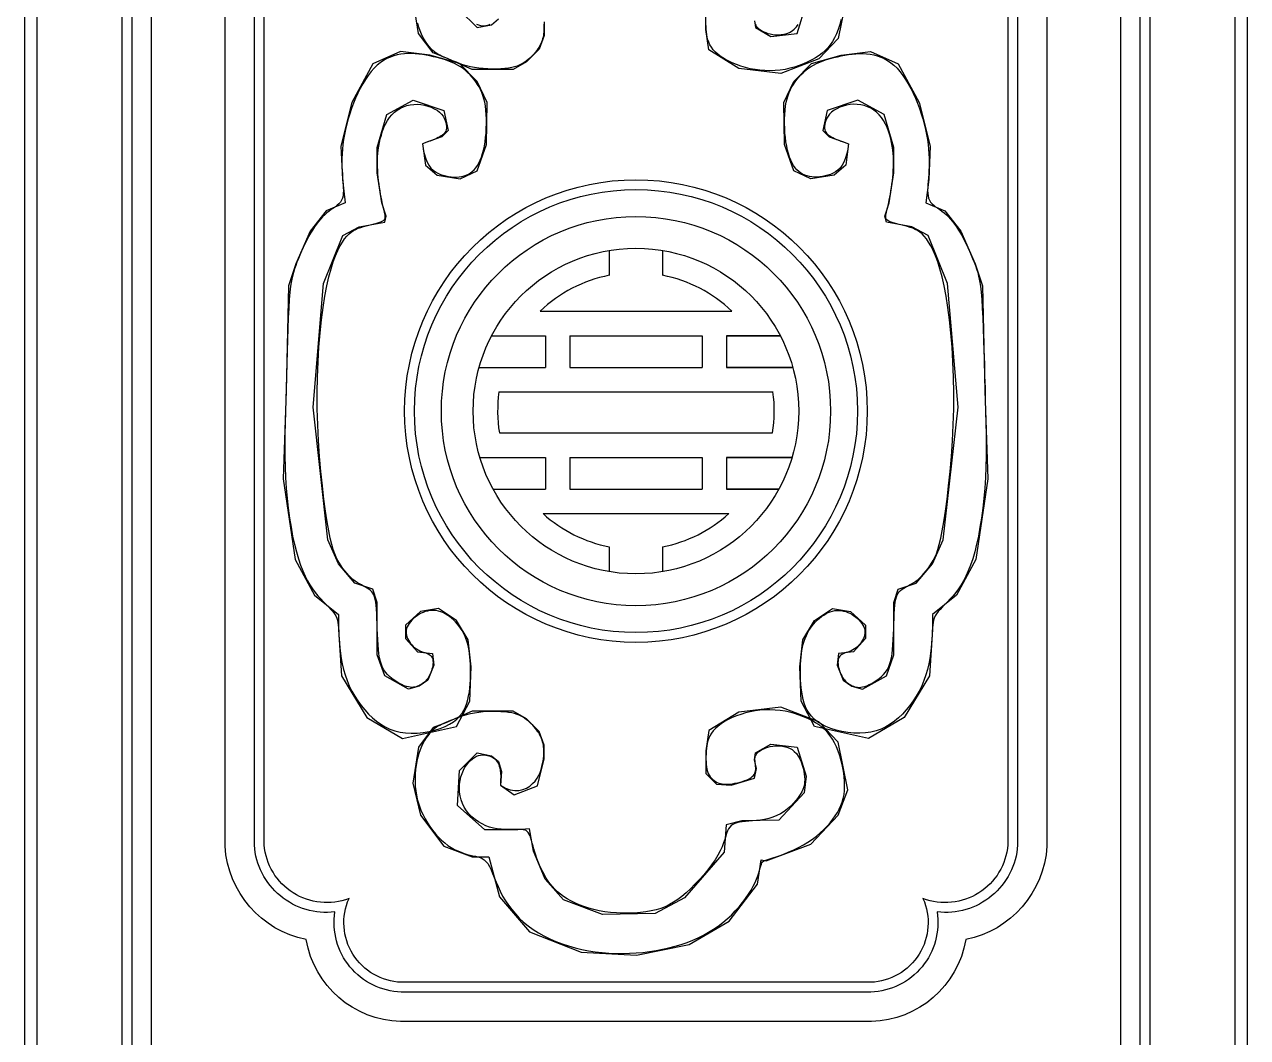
# Model space of a CAD drawing. Header units: metres. Extents: x -19 to 392, y -4 to 849.
# Drawn here: x -3.9 to 381.1, y 185.1 to 504 of the extents above; entities that cross this region are included whole.
import ezdxf

# ---------------------------------------------------------------- set-up
doc = ezdxf.new("R2010")
doc.units = ezdxf.units.M
for name, color, linetype in [('3', 3, 'Continuous'), ('4', 4, 'Continuous'), ('7', 7, 'Continuous')]:
    doc.layers.add(name, color=color, linetype=linetype)

msp = doc.modelspace()

# ---------------------------------------------------------------- linework, layer by layer
at = {"layer": '3'}
msp.add_lwpolyline([(0, 823.67), (0, 0), (377.3, 0), (377.3, 835.94)], dxfattribs=at)
msp.add_lwpolyline([(30.03, 153.23), (30.03, 624.47), (347.27, 624.47), (347.27, 153.23)], close=True, dxfattribs=at)
msp.add_lwpolyline([(262.6, 578.27, -0.43), (283.41, 553.04, -0.43), (308.77, 532.07), (308.77, 245.63, -0.43), (283.41, 224.66, -0.45), (262.6, 199.43), (114.7, 199.43, -0.45), (93.89, 224.66, -0.43), (68.53, 245.63), (68.53, 532.07, -0.43), (93.89, 553.04, -0.43), (114.7, 578.27), (262.59, 578.27)], format="xyb", dxfattribs=at)
msp.add_circle((188.64, 382.31), 69.73, dxfattribs=at)
at = {"layer": '4'}
msp.add_lwpolyline([(-3.85, 824.97), (-3.85, -3.85), (381.15, -3.85), (381.15, 834.76)], dxfattribs=at)
msp.add_lwpolyline([(26.95, 150.15), (26.95, 627.55), (350.35, 627.55), (350.35, 150.15)], close=True, dxfattribs=at)
msp.add_lwpolyline([(263.24, 587.49, -0.34), (292.23, 561.82, -0.34), (318.01, 532.39), (318.01, 245.31, -0.34), (292.44, 215.92, -0.36), (262.76, 190.19), (114.54, 190.19, -0.36), (84.86, 215.92, -0.34), (59.29, 245.31), (59.29, 532.39, -0.34), (85.07, 561.82, -0.34), (114.41, 587.51), (262.59, 587.51)], format="xyb", dxfattribs=at)
for radius in [72.81, 51.25]:
    msp.add_circle((188.64, 382.31), radius, dxfattribs=at)
at = {"layer": '7'}
for p, q in [((180.25, 432.88), (180.25, 424.94)), ((197.04, 432.88), (197.04, 424.94)), ((158.48, 413.73), (218.8, 413.73)), ((143.21, 406.03), (160.13, 406.03)), ((143.21, 406.03), (160.13, 406.03)), ((160.13, 406.03), (160.13, 396.02)), ((167.83, 406.03), (209.46, 406.03)), ((167.83, 406.03), (209.46, 406.03)), ((167.83, 406.03), (167.83, 396.02)), ((209.46, 406.03), (209.46, 396.02)), ((234.08, 406.03), (217.16, 406.03)), ((234.08, 406.03), (217.16, 406.03)), ((217.16, 406.03), (217.16, 396.02)), ((217.16, 406.03), (234.08, 406.03)), ((217.16, 406.03), (234.08, 406.03)), ((139.26, 396.02), (160.13, 396.02)), ((167.83, 396.02), (209.46, 396.02)), ((238.03, 396.02), (217.16, 396.02)), ((217.16, 396.02), (238.03, 396.02)), ((145.51, 388.32), (231.78, 388.32)), ((145.64, 375.44), (231.65, 375.44)), ((139.5, 367.74), (160.13, 367.74)), ((160.13, 367.74), (160.13, 357.73)), ((167.83, 367.74), (209.46, 367.74)), ((167.83, 367.74), (167.83, 357.73)), ((209.46, 367.74), (209.46, 357.73)), ((237.78, 367.74), (217.16, 367.74)), ((217.16, 367.74), (237.78, 367.74)), ((217.16, 367.74), (217.16, 357.73)), ((143.67, 357.73), (160.13, 357.73)), ((167.83, 357.73), (209.46, 357.73)), ((233.62, 357.73), (217.16, 357.73)), ((217.16, 357.73), (233.62, 357.73)), ((159.41, 350.03), (217.88, 350.03)), ((180.25, 339.58), (180.25, 331.75)), ((197.04, 339.58), (197.04, 331.75))]:
    msp.add_line(p, q, dxfattribs=at)
msp.add_lwpolyline([(36.19, 159.39), (36.19, 618.31), (341.11, 618.31), (341.11, 159.39)], close=True, dxfattribs=at)
msp.add_lwpolyline([(262.49, 575.19, -0.5), (279.24, 548.92, -0.5), (305.69, 531.95), (305.69, 245.75, -0.5), (278.99, 228.88, -0.53), (262.54, 202.51), (114.76, 202.51, -0.53), (98.31, 228.88, -0.5), (71.61, 245.75), (71.61, 531.95, -0.5), (98.06, 548.92, -0.5), (114.81, 575.19)], format="xyb", close=True, dxfattribs=at)
for points in [[(159.75, 504.83), (159.75, 500.55), (158.21, 496.26), (154.23, 492.28), (149.94, 489.84), (137.07, 489.84), (128.8, 493.51), (124.81, 495.04), (120.22, 501.16), (118.38, 512.49)], [(255.34, 514.63), (252.28, 499.63), (246.15, 493.2), (234.2, 488.61), (221.03, 490.14), (211.53, 495.96), (210.61, 502.39), (210.61, 509.43)], [(133.09, 508.51), (138.6, 503), (143.2, 503.92), (145.34, 505.75)], [(225.93, 505.14), (226.24, 503), (231.14, 500.24), (239.41, 501.16), (242.17, 510.34)], [(159.59, 504.06), (159.64, 503.4), (159.67, 502.78), (159.66, 502.19), (159.63, 501.63), (159.57, 501.09), (159.49, 500.55), (159.38, 500.01), (159.25, 499.48), (159.09, 498.94), (158.9, 498.41), (158.67, 497.88), (158.42, 497.36), (158.13, 496.83), (157.8, 496.31), (157.44, 495.8), (157.04, 495.29), (156.62, 494.8), (156.16, 494.31), (155.69, 493.84), (155.2, 493.39), (154.69, 492.95), (154.18, 492.54), (153.66, 492.15), (153.11, 491.79), (152.53, 491.45), (151.9, 491.14), (151.2, 490.87), (150.41, 490.62), (149.52, 490.42), (148.51, 490.24), (147.38, 490.11), (146.13, 490.02), (144.81, 489.97), (143.42, 489.96), (142.01, 490.01), (140.59, 490.1), (139.19, 490.25), (137.84, 490.45), (136.55, 490.7), (135.34, 491.01), (134.19, 491.34), (133.12, 491.7), (132.12, 492.08), (131.18, 492.45), (130.31, 492.81), (129.51, 493.15), (128.78, 493.46), (128.1, 493.75), (127.47, 494.04), (126.88, 494.33), (126.32, 494.63), (125.78, 494.97), (125.25, 495.36), (124.71, 495.8), (124.17, 496.32), (123.63, 496.91), (123.09, 497.57), (122.56, 498.3), (122.05, 499.12), (121.56, 500.01), (121.1, 500.98), (120.68, 502.03), (120.3, 503.16), (119.96, 504.36)], [(253.25, 505.54), (252.81, 503.96), (252.32, 502.46), (251.77, 501.06), (251.17, 499.79), (250.52, 498.63), (249.81, 497.59), (249.03, 496.63), (248.19, 495.76), (247.27, 494.96), (246.27, 494.21), (245.18, 493.51), (244.01, 492.84), (242.75, 492.2), (241.42, 491.61), (240.03, 491.07), (238.58, 490.6), (237.09, 490.19), (235.56, 489.87), (234, 489.63), (232.42, 489.49), (230.83, 489.44), (229.24, 489.47), (227.67, 489.59), (226.11, 489.8), (224.58, 490.08), (223.08, 490.43), (221.64, 490.86), (220.25, 491.35), (218.93, 491.9), (217.69, 492.5), (216.53, 493.15), (215.47, 493.84), (214.52, 494.56), (213.67, 495.3), (212.96, 496.06), (212.37, 496.83), (211.9, 497.61), (211.54, 498.4), (211.27, 499.2), (211.07, 500.01), (210.93, 500.82), (210.83, 501.65), (210.76, 502.49), (210.71, 503.33), (210.68, 504.18)], [(138.45, 504.07), (139.07, 503.83), (139.68, 503.68), (140.27, 503.61), (140.83, 503.61), (141.37, 503.67), (141.88, 503.77), (142.35, 503.91), (142.79, 504.07)], [(226.2, 504.07), (226.32, 503.78), (226.48, 503.49), (226.71, 503.2), (227, 502.9), (227.36, 502.59), (227.79, 502.28), (228.29, 501.97), (228.85, 501.68), (229.48, 501.42), (230.16, 501.19), (230.9, 501), (231.7, 500.86), (232.55, 500.77), (233.43, 500.75), (234.33, 500.81), (235.23, 500.95), (236.11, 501.19), (236.96, 501.52), (237.76, 501.97), (238.49, 502.54), (239.14, 503.23), (239.7, 504.03)], [(121.42, 466.4), (121.42, 466.4), (121.81, 464.14), (122.27, 462.3), (122.81, 460.82), (123.41, 459.67), (124.07, 458.77), (124.77, 458.09), (125.53, 457.58), (126.31, 457.17), (127.13, 456.82), (127.96, 456.54), (128.81, 456.31), (129.67, 456.14), (130.52, 456.02), (131.37, 455.96), (132.19, 455.96), (133, 456.02), (133.77, 456.14), (134.51, 456.31), (135.21, 456.56), (135.88, 456.87), (136.52, 457.25), (137.13, 457.71), (137.69, 458.26), (138.23, 458.88), (138.73, 459.6), (139.19, 460.41), (139.61, 461.3), (139.99, 462.27), (140.34, 463.34), (140.64, 464.48), (140.91, 465.71), (141.13, 467.01), (141.31, 468.39), (141.44, 469.83), (141.53, 471.3), (141.57, 472.78), (141.57, 474.24), (141.51, 475.68), (141.4, 477.05), (141.25, 478.34), (141.03, 479.54), (140.77, 480.64), (140.46, 481.66), (140.09, 482.61), (139.69, 483.5), (139.24, 484.34), (138.76, 485.14), (138.23, 485.92), (137.67, 486.67), (137.07, 487.41), (136.42, 488.13), (135.74, 488.81), (135, 489.47), (134.21, 490.09), (133.37, 490.67), (132.47, 491.21), (131.51, 491.7), (130.49, 492.15), (129.44, 492.55), (128.34, 492.92), (127.22, 493.26), (126.07, 493.56), (124.92, 493.84), (123.75, 494.08), (122.6, 494.31), (121.44, 494.5), (120.29, 494.65), (119.15, 494.77), (118.01, 494.83), (116.87, 494.83), (115.74, 494.77), (114.62, 494.63), (113.51, 494.42), (112.41, 494.13), (111.32, 493.74), (110.25, 493.25), (109.19, 492.66), (108.16, 491.96), (107.16, 491.15), (106.18, 490.21), (105.24, 489.14), (104.33, 487.97), (103.46, 486.68), (102.63, 485.31), (101.83, 483.86), (101.09, 482.35), (100.38, 480.78), (99.73, 479.18), (99.12, 477.55), (98.57, 475.91), (98.07, 474.26), (97.62, 472.61), (97.23, 470.98), (96.9, 469.37), (96.62, 467.79), (96.41, 466.25), (96.25, 464.76), (96.15, 463.31), (96.09, 461.92), (96.08, 460.58), (96.1, 459.29), (96.14, 458.05), (96.21, 456.86), (96.29, 455.72), (96.38, 454.63), (96.46, 453.59), (96.52, 452.61), (96.54, 451.69), (96.51, 450.83), (96.42, 450.03), (96.25, 449.31), (95.99, 448.66), (95.62, 448.08), (95.16, 447.56), (94.63, 447.07), (94.03, 446.62), (93.38, 446.17), (92.71, 445.71), (92.02, 445.22), (91.33, 444.69), (90.65, 444.1), (89.98, 443.45), (89.32, 442.74), (88.68, 441.97), (88.05, 441.14), (87.43, 440.25), (86.81, 439.29), (86.21, 438.28), (85.61, 437.21), (85.02, 436.09), (84.45, 434.94), (83.9, 433.77), (83.36, 432.6), (82.86, 431.43), (82.38, 430.3), (81.93, 429.2), (81.52, 428.14), (81.14, 427.08), (80.8, 425.96), (80.48, 424.72), (80.2, 423.3), (79.94, 421.64), (79.72, 419.69), (79.52, 417.39), (79.34, 414.7), (79.18, 411.66), (79.04, 408.34), (78.91, 404.79), (78.8, 401.08), (78.69, 397.26), (78.59, 393.41), (78.48, 389.58), (78.38, 385.82), (78.28, 382.14), (78.2, 378.54), (78.14, 374.99), (78.12, 371.51), (78.14, 368.09), (78.22, 364.71), (78.36, 361.37), (78.57, 358.08), (78.85, 354.84), (79.2, 351.69), (79.6, 348.64), (80.06, 345.73), (80.57, 342.96), (81.13, 340.37), (81.73, 337.97), (82.36, 335.79), (83.03, 333.81), (83.74, 332.01), (84.47, 330.39), (85.23, 328.91), (86.03, 327.57), (86.84, 326.34), (87.68, 325.21), (88.54, 324.17), (89.41, 323.19), (90.26, 322.28), (91.08, 321.44), (91.86, 320.64), (92.56, 319.89), (93.19, 319.17), (93.72, 318.48), (94.13, 317.81), (94.44, 317.15), (94.67, 316.46), (94.83, 315.72), (94.94, 314.92), (95.02, 314.04), (95.07, 313.04), (95.13, 311.91), (95.19, 310.63), (95.29, 309.22), (95.42, 307.7), (95.61, 306.1), (95.85, 304.42), (96.17, 302.71), (96.58, 300.97), (97.08, 299.23), (97.7, 297.51), (98.41, 295.82), (99.22, 294.18), (100.12, 292.59), (101.1, 291.06), (102.15, 289.6), (103.27, 288.22), (104.45, 286.94), (105.68, 285.76), (106.97, 284.69), (108.31, 283.74), (109.73, 282.91), (111.21, 282.21), (112.77, 281.66), (114.4, 281.25), (116.12, 280.99), (117.92, 280.89), (119.78, 280.95), (121.65, 281.14), (123.5, 281.45), (125.29, 281.88), (127, 282.41), (128.57, 283.03), (129.99, 283.73), (131.22, 284.5), (132.26, 285.33), (133.14, 286.22), (133.88, 287.17), (134.48, 288.17), (134.98, 289.22), (135.38, 290.33), (135.71, 291.48), (135.97, 292.67), (136.19, 293.9), (136.35, 295.15), (136.46, 296.42), (136.54, 297.69), (136.58, 298.95), (136.59, 300.2), (136.57, 301.42), (136.53, 302.6), (136.46, 303.75), (136.37, 304.86), (136.25, 305.94), (136.09, 306.98), (135.9, 307.98), (135.67, 308.94), (135.4, 309.87), (135.08, 310.76), (134.72, 311.62), (134.32, 312.44), (133.89, 313.22), (133.41, 313.96), (132.91, 314.67), (132.36, 315.34), (131.79, 315.98), (131.19, 316.57), (130.56, 317.13), (129.91, 317.64), (129.25, 318.1), (128.56, 318.5), (127.87, 318.85), (127.17, 319.13), (126.46, 319.34), (125.76, 319.48), (125.06, 319.55), (124.36, 319.55), (123.66, 319.49), (122.98, 319.36), (122.3, 319.18), (121.63, 318.93), (120.98, 318.64), (120.34, 318.29), (119.73, 317.9), (119.14, 317.47), (118.59, 317), (118.08, 316.52), (117.63, 316.01), (117.24, 315.49), (116.91, 314.96), (116.65, 314.43), (116.46, 313.9), (116.35, 313.37), (116.3, 312.85), (116.32, 312.32), (116.4, 311.79), (116.54, 311.26), (116.75, 310.73), (117.01, 310.21), (117.33, 309.69), (117.69, 309.18), (118.1, 308.7), (118.54, 308.24), (119.02, 307.83), (119.52, 307.45), (120.04, 307.13), (120.57, 306.87), (121.11, 306.65), (121.65, 306.45), (122.17, 306.28), (122.66, 306.11), (123.11, 305.93), (123.52, 305.73), (123.88, 305.49), (124.17, 305.2), (124.4, 304.86), (124.57, 304.49), (124.68, 304.07), (124.74, 303.62), (124.76, 303.15), (124.73, 302.64), (124.66, 302.12), (124.56, 301.59), (124.42, 301.05), (124.25, 300.51), (124.05, 299.97), (123.82, 299.45), (123.57, 298.95), (123.3, 298.49), (123.02, 298.05), (122.72, 297.66), (122.4, 297.32), (122.07, 297), (121.73, 296.72), (121.38, 296.47), (121.02, 296.25), (120.65, 296.05), (120.27, 295.86), (119.89, 295.7), (119.49, 295.55), (119.06, 295.44), (118.61, 295.36), (118.12, 295.34), (117.59, 295.37), (117, 295.46), (116.36, 295.63), (115.65, 295.87), (114.9, 296.19), (114.12, 296.58), (113.32, 297.04), (112.54, 297.55), (111.77, 298.12), (111.06, 298.73), (110.4, 299.38), (109.83, 300.08), (109.32, 300.83), (108.89, 301.64), (108.52, 302.53), (108.21, 303.52), (107.96, 304.62), (107.75, 305.85), (107.58, 307.21), (107.45, 308.72), (107.35, 310.34), (107.27, 312.03), (107.21, 313.74), (107.15, 315.43), (107.1, 317.06), (107.03, 318.59), (106.96, 319.97), (106.86, 321.17), (106.73, 322.2), (106.57, 323.07), (106.37, 323.81), (106.13, 324.44), (105.83, 324.98), (105.48, 325.44), (105.08, 325.84), (104.6, 326.2), (104.07, 326.55), (103.5, 326.88), (102.88, 327.21), (102.24, 327.56), (101.57, 327.93), (100.9, 328.34), (100.22, 328.81), (99.55, 329.34), (98.89, 329.94), (98.24, 330.58), (97.6, 331.28), (96.99, 332.02), (96.4, 332.8), (95.83, 333.61), (95.28, 334.45), (94.77, 335.32), (94.28, 336.28), (93.8, 337.39), (93.33, 338.71), (92.87, 340.32), (92.41, 342.26), (91.93, 344.62), (91.44, 347.44), (90.94, 350.78), (90.43, 354.58), (89.93, 358.77), (89.47, 363.28), (89.05, 368.04), (88.71, 372.96), (88.46, 377.99), (88.31, 383.05), (88.28, 388.07), (88.37, 393.01), (88.56, 397.81), (88.85, 402.45), (89.22, 406.88), (89.66, 411.06), (90.17, 414.95), (90.74, 418.51), (91.35, 421.7), (91.99, 424.54), (92.67, 427.05), (93.36, 429.26), (94.07, 431.18), (94.79, 432.85), (95.51, 434.28), (96.22, 435.49), (96.92, 436.51), (97.61, 437.37), (98.31, 438.07), (99, 438.65), (99.72, 439.12), (100.45, 439.51), (101.22, 439.83), (102.02, 440.11), (102.86, 440.36), (103.73, 440.6), (104.6, 440.82), (105.45, 441.03), (106.26, 441.23), (107.02, 441.43), (107.7, 441.63), (108.29, 441.83), (108.76, 442.04), (109.13, 442.26), (109.4, 442.5), (109.58, 442.75), (109.69, 443.03), (109.74, 443.33), (109.74, 443.66), (109.7, 444.02), (109.63, 444.42), (109.53, 444.87), (109.41, 445.36), (109.27, 445.9), (109.11, 446.5), (108.95, 447.17), (108.78, 447.91), (108.6, 448.72), (108.43, 449.61), (108.25, 450.56), (108.08, 451.58), (107.93, 452.63), (107.78, 453.71), (107.64, 454.82), (107.52, 455.92), (107.43, 457.01), (107.35, 458.09), (107.3, 459.15), (107.27, 460.21), (107.28, 461.26), (107.33, 462.33), (107.41, 463.41), (107.53, 464.51), (107.69, 465.65), (107.9, 466.82), (108.17, 468.01), (108.49, 469.2), (108.87, 470.39), (109.31, 471.55), (109.82, 472.66), (110.41, 473.72), (111.07, 474.69), (111.82, 475.58), (112.63, 476.36), (113.52, 477.05), (114.47, 477.63), (115.46, 478.1), (116.51, 478.47), (117.59, 478.72), (118.7, 478.85), (119.83, 478.87), (120.96, 478.78), (122.07, 478.58), (123.16, 478.3), (124.19, 477.92), (125.14, 477.48), (126.01, 476.97), (126.76, 476.4), (127.39, 475.79), (127.9, 475.14), (128.3, 474.48), (128.6, 473.81), (128.81, 473.15), (128.93, 472.51), (128.99, 471.91), (128.98, 471.37), (128.91, 470.88), (128.8, 470.46), (128.62, 470.08), (128.39, 469.74), (128.11, 469.44), (127.77, 469.16), (127.37, 468.89), (126.91, 468.63), (126.4, 468.37), (125.83, 468.11), (125.21, 467.84), (124.54, 467.57), (123.82, 467.29), (123.06, 467.01), (122.26, 466.71), (121.42, 466.4), (122.34, 459.76), (126.01, 456.56), (133.34, 455.41), (138.61, 457.93), (141.59, 466.17), (141.82, 479.45), (138.61, 486.09), (133.12, 491.7), (123.71, 494.33), (114.55, 495.47), (105.84, 491.58), (99.19, 479.45), (95.76, 465.71), (96.21, 455.18), (97.13, 447.86), (91.17, 445.34), (86.13, 438.93), (81.55, 428.63), (79.26, 421.76), (78.52, 388.69), (77.58, 360.98), (81.34, 335.62), (87.45, 324.35), (94.97, 318.25), (94.97, 313.55), (95.91, 298.99), (103.9, 285.84), (115.18, 279.27), (132.11, 283.03), (136.34, 291.01), (136.81, 301.81), (135.87, 310.26), (132.11, 316.37), (126.46, 320.13), (120.82, 319.19), (116.12, 314.96), (116.12, 310.73), (119.88, 306.51), (124.58, 306.04), (125.05, 302.28), (123.17, 297.58), (120.35, 295.71), (117.06, 294.77), (109.54, 298.99), (107.19, 305.57), (107.19, 322), (105.78, 326.23), (100.14, 328.11), (94.97, 334.21), (91.68, 341.73), (86.98, 383.52), (90.27, 422.5), (96.38, 437.53), (101.55, 440.34), (109.54, 441.75), (110.01, 443.63), (108.6, 447.86), (107.19, 457.25), (107.19, 465.23), (110.19, 475.7), (118.46, 480.13), (128.14, 476.91), (129.55, 470.66), (127.53, 468.65), (123.7, 467.24), (121.42, 466.4)], [(255.57, 466.4), (255.57, 466.4), (255.18, 464.14), (254.72, 462.3), (254.18, 460.82), (253.58, 459.67), (252.92, 458.77), (252.22, 458.09), (251.47, 457.58), (250.68, 457.17), (249.86, 456.82), (249.03, 456.54), (248.18, 456.31), (247.32, 456.14), (246.47, 456.02), (245.63, 455.96), (244.8, 455.96), (244, 456.02), (243.22, 456.14), (242.49, 456.31), (241.78, 456.56), (241.11, 456.87), (240.47, 457.25), (239.87, 457.71), (239.3, 458.26), (238.76, 458.88), (238.27, 459.6), (237.8, 460.41), (237.38, 461.3), (237, 462.27), (236.65, 463.34), (236.35, 464.48), (236.08, 465.71), (235.86, 467.01), (235.68, 468.39), (235.55, 469.83), (235.46, 471.3), (235.42, 472.78), (235.42, 474.24), (235.48, 475.68), (235.59, 477.05), (235.75, 478.34), (235.96, 479.54), (236.22, 480.64), (236.54, 481.66), (236.9, 482.61), (237.3, 483.5), (237.75, 484.34), (238.24, 485.14), (238.76, 485.92), (239.32, 486.67), (239.92, 487.41), (240.57, 488.13), (241.26, 488.81), (241.99, 489.47), (242.78, 490.09), (243.62, 490.67), (244.52, 491.21), (245.48, 491.7), (246.5, 492.15), (247.56, 492.55), (248.65, 492.92), (249.77, 493.26), (250.92, 493.56), (252.08, 493.84), (253.24, 494.08), (254.4, 494.31), (255.55, 494.5), (256.7, 494.65), (257.85, 494.77), (258.99, 494.83), (260.12, 494.83), (261.25, 494.77), (262.37, 494.63), (263.48, 494.42), (264.58, 494.13), (265.67, 493.74), (266.74, 493.25), (267.8, 492.66), (268.83, 491.96), (269.83, 491.15), (270.81, 490.21), (271.75, 489.14), (272.66, 487.97), (273.53, 486.68), (274.36, 485.31), (275.16, 483.86), (275.9, 482.35), (276.61, 480.78), (277.26, 479.18), (277.87, 477.55), (278.42, 475.91), (278.92, 474.26), (279.37, 472.61), (279.76, 470.98), (280.09, 469.37), (280.37, 467.79), (280.59, 466.25), (280.74, 464.76), (280.84, 463.31), (280.9, 461.92), (280.91, 460.58), (280.9, 459.29), (280.85, 458.05), (280.78, 456.86), (280.7, 455.72), (280.61, 454.63), (280.53, 453.59), (280.47, 452.61), (280.45, 451.69), (280.48, 450.83), (280.57, 450.03), (280.74, 449.31), (281.01, 448.66), (281.37, 448.08), (281.83, 447.56), (282.37, 447.07), (282.96, 446.62), (283.61, 446.17), (284.28, 445.71), (284.97, 445.22), (285.67, 444.69), (286.35, 444.1), (287.01, 443.45), (287.67, 442.74), (288.31, 441.97), (288.94, 441.14), (289.56, 440.25), (290.18, 439.29), (290.78, 438.28), (291.38, 437.21), (291.97, 436.09), (292.54, 434.94), (293.09, 433.77), (293.63, 432.6), (294.13, 431.43), (294.61, 430.3), (295.06, 429.2), (295.47, 428.14), (295.85, 427.08), (296.2, 425.96), (296.51, 424.72), (296.79, 423.3), (297.05, 421.64), (297.27, 419.69), (297.48, 417.39), (297.65, 414.7), (297.81, 411.66), (297.95, 408.34), (298.08, 404.79), (298.19, 401.08), (298.3, 397.26), (298.4, 393.41), (298.51, 389.58), (298.61, 385.82), (298.71, 382.14), (298.79, 378.54), (298.85, 374.99), (298.87, 371.51), (298.85, 368.09), (298.77, 364.71), (298.63, 361.37), (298.42, 358.08), (298.14, 354.84), (297.79, 351.69), (297.39, 348.64), (296.93, 345.73), (296.42, 342.96), (295.86, 340.37), (295.26, 337.97), (294.63, 335.79), (293.96, 333.81), (293.25, 332.01), (292.52, 330.39), (291.76, 328.91), (290.97, 327.57), (290.15, 326.34), (289.31, 325.21), (288.45, 324.17), (287.58, 323.19), (286.73, 322.28), (285.91, 321.44), (285.14, 320.64), (284.43, 319.89), (283.8, 319.17), (283.28, 318.48), (282.86, 317.81), (282.55, 317.15), (282.32, 316.46), (282.16, 315.72), (282.05, 314.92), (281.98, 314.04), (281.92, 313.04), (281.87, 311.91), (281.8, 310.63), (281.7, 309.22), (281.57, 307.7), (281.39, 306.1), (281.14, 304.42), (280.82, 302.71), (280.41, 300.97), (279.91, 299.23), (279.29, 297.51), (278.58, 295.82), (277.77, 294.18), (276.87, 292.59), (275.89, 291.06), (274.84, 289.6), (273.72, 288.22), (272.54, 286.94), (271.31, 285.76), (270.02, 284.69), (268.68, 283.74), (267.26, 282.91), (265.78, 282.21), (264.22, 281.66), (262.59, 281.25), (260.87, 280.99), (259.07, 280.89), (257.21, 280.95), (255.34, 281.14), (253.49, 281.45), (251.7, 281.88), (249.99, 282.41), (248.42, 283.03), (247, 283.73), (245.78, 284.5), (244.73, 285.33), (243.85, 286.22), (243.11, 287.17), (242.51, 288.17), (242.01, 289.22), (241.61, 290.33), (241.28, 291.48), (241.02, 292.67), (240.81, 293.9), (240.64, 295.15), (240.53, 296.42), (240.45, 297.69), (240.41, 298.95), (240.4, 300.2), (240.42, 301.42), (240.46, 302.6), (240.53, 303.75), (240.62, 304.86), (240.74, 305.94), (240.9, 306.98), (241.09, 307.98), (241.32, 308.94), (241.6, 309.87), (241.91, 310.76), (242.27, 311.62), (242.67, 312.44), (243.1, 313.22), (243.58, 313.96), (244.09, 314.67), (244.63, 315.34), (245.2, 315.98), (245.8, 316.57), (246.43, 317.13), (247.08, 317.64), (247.75, 318.1), (248.43, 318.5), (249.12, 318.85), (249.82, 319.13), (250.53, 319.34), (251.23, 319.48), (251.93, 319.55), (252.63, 319.55), (253.33, 319.49), (254.01, 319.36), (254.69, 319.18), (255.36, 318.93), (256.01, 318.64), (256.65, 318.29), (257.26, 317.9), (257.85, 317.47), (258.4, 317), (258.91, 316.52), (259.36, 316.01), (259.76, 315.49), (260.09, 314.96), (260.34, 314.43), (260.53, 313.9), (260.64, 313.37), (260.69, 312.85), (260.67, 312.32), (260.59, 311.79), (260.45, 311.26), (260.24, 310.73), (259.98, 310.21), (259.66, 309.69), (259.3, 309.18), (258.89, 308.7), (258.45, 308.24), (257.97, 307.83), (257.47, 307.45), (256.95, 307.13), (256.42, 306.87), (255.88, 306.65), (255.34, 306.45), (254.83, 306.28), (254.33, 306.11), (253.88, 305.93), (253.47, 305.73), (253.11, 305.49), (252.82, 305.2), (252.59, 304.86), (252.42, 304.49), (252.31, 304.07), (252.25, 303.62), (252.23, 303.15), (252.26, 302.64), (252.33, 302.12), (252.43, 301.59), (252.57, 301.05), (252.75, 300.51), (252.95, 299.97), (253.17, 299.45), (253.42, 298.95), (253.69, 298.49), (253.97, 298.05), (254.28, 297.66), (254.59, 297.32), (254.92, 297), (255.26, 296.72), (255.61, 296.47), (255.97, 296.25), (256.34, 296.05), (256.72, 295.86), (257.1, 295.7), (257.5, 295.55), (257.93, 295.44), (258.38, 295.36), (258.87, 295.34), (259.4, 295.37), (259.99, 295.46), (260.63, 295.63), (261.34, 295.87), (262.09, 296.19), (262.88, 296.58), (263.67, 297.04), (264.46, 297.55), (265.22, 298.12), (265.93, 298.73), (266.59, 299.38), (267.17, 300.08), (267.67, 300.83), (268.1, 301.64), (268.47, 302.53), (268.78, 303.52), (269.03, 304.62), (269.24, 305.85), (269.41, 307.21), (269.54, 308.72), (269.64, 310.34), (269.72, 312.03), (269.78, 313.74), (269.84, 315.43), (269.89, 317.06), (269.96, 318.59), (270.04, 319.97), (270.14, 321.17), (270.26, 322.2), (270.42, 323.07), (270.62, 323.81), (270.87, 324.44), (271.16, 324.98), (271.51, 325.44), (271.92, 325.84), (272.39, 326.2), (272.92, 326.55), (273.49, 326.88), (274.11, 327.21), (274.75, 327.56), (275.42, 327.93), (276.09, 328.34), (276.77, 328.81), (277.44, 329.34), (278.11, 329.94), (278.75, 330.58), (279.39, 331.28), (280, 332.02), (280.6, 332.8), (281.17, 333.61), (281.71, 334.45), (282.22, 335.32), (282.72, 336.28), (283.19, 337.39), (283.66, 338.71), (284.12, 340.32), (284.58, 342.26), (285.06, 344.62), (285.55, 347.44), (286.06, 350.78), (286.57, 354.58), (287.06, 358.77), (287.53, 363.28), (287.94, 368.04), (288.28, 372.96), (288.53, 377.99), (288.68, 383.05), (288.71, 388.07), (288.62, 393.01), (288.43, 397.81), (288.14, 402.45), (287.77, 406.88), (287.33, 411.06), (286.82, 414.95), (286.25, 418.51), (285.64, 421.7), (285, 424.54), (284.32, 427.05), (283.63, 429.26), (282.92, 431.18), (282.2, 432.85), (281.48, 434.28), (280.77, 435.49), (280.07, 436.51), (279.38, 437.37), (278.69, 438.07), (277.99, 438.65), (277.27, 439.12), (276.54, 439.51), (275.77, 439.83), (274.97, 440.11), (274.13, 440.36), (273.26, 440.6), (272.4, 440.82), (271.54, 441.03), (270.73, 441.23), (269.97, 441.43), (269.29, 441.63), (268.7, 441.83), (268.23, 442.04), (267.87, 442.26), (267.6, 442.5), (267.41, 442.75), (267.3, 443.03), (267.25, 443.33), (267.25, 443.66), (267.29, 444.02), (267.37, 444.42), (267.46, 444.87), (267.58, 445.36), (267.72, 445.9), (267.88, 446.5), (268.04, 447.17), (268.21, 447.91), (268.39, 448.72), (268.57, 449.61), (268.74, 450.56), (268.91, 451.58), (269.07, 452.63), (269.21, 453.71), (269.35, 454.82), (269.47, 455.92), (269.57, 457.01), (269.64, 458.09), (269.69, 459.15), (269.72, 460.21), (269.71, 461.26), (269.67, 462.33), (269.59, 463.41), (269.46, 464.51), (269.3, 465.65), (269.09, 466.82), (268.82, 468.01), (268.51, 469.2), (268.13, 470.39), (267.68, 471.55), (267.17, 472.66), (266.58, 473.72), (265.92, 474.69), (265.18, 475.58), (264.36, 476.36), (263.47, 477.05), (262.52, 477.63), (261.53, 478.1), (260.48, 478.47), (259.4, 478.72), (258.3, 478.85), (257.17, 478.87), (256.03, 478.78), (254.92, 478.58), (253.83, 478.3), (252.81, 477.92), (251.85, 477.48), (250.98, 476.97), (250.23, 476.4), (249.6, 475.79), (249.09, 475.14), (248.69, 474.48), (248.39, 473.81), (248.18, 473.15), (248.06, 472.51), (248, 471.91), (248.01, 471.37), (248.08, 470.88), (248.2, 470.46), (248.37, 470.08), (248.6, 469.74), (248.88, 469.44), (249.22, 469.16), (249.62, 468.89), (250.08, 468.63), (250.59, 468.37), (251.16, 468.11), (251.78, 467.84), (252.45, 467.57), (253.17, 467.29), (253.93, 467.01), (254.73, 466.71), (255.57, 466.4), (254.65, 459.76), (250.99, 456.56), (243.65, 455.41), (238.38, 457.93), (235.4, 466.17), (235.17, 479.45), (238.38, 486.09), (243.87, 491.7), (253.28, 494.33), (262.44, 495.47), (271.15, 491.58), (277.8, 479.45), (281.23, 465.71), (280.78, 455.18), (279.86, 447.86), (285.82, 445.34), (290.86, 438.93), (295.44, 428.63), (297.73, 421.76), (298.47, 388.69), (299.41, 360.98), (295.65, 335.62), (289.54, 324.35), (282.02, 318.25), (282.02, 313.55), (281.08, 298.99), (273.09, 285.84), (261.81, 279.27), (244.89, 283.03), (240.66, 291.01), (240.19, 301.81), (241.13, 310.26), (244.89, 316.37), (250.53, 320.13), (256.17, 319.19), (260.87, 314.96), (260.87, 310.73), (257.11, 306.51), (252.41, 306.04), (251.94, 302.28), (253.82, 297.58), (256.64, 295.71), (259.93, 294.77), (267.45, 298.99), (269.8, 305.57), (269.8, 322), (271.21, 326.23), (276.85, 328.11), (282.02, 334.21), (285.31, 341.73), (290.01, 383.52), (286.72, 422.5), (280.61, 437.53), (275.44, 440.34), (267.45, 441.75), (266.98, 443.63), (268.39, 447.86), (269.8, 457.25), (269.8, 465.23), (266.8, 475.7), (258.53, 480.13), (248.85, 476.91), (247.44, 470.66), (249.46, 468.65), (253.29, 467.24), (255.57, 466.4)], [(145.96, 264.6), (145.96, 264.6), (147.54, 263.65), (149.05, 263.08), (150.48, 262.83), (151.82, 262.88), (153.07, 263.16), (154.21, 263.64), (155.23, 264.28), (156.12, 265.03), (156.88, 265.86), (157.51, 266.74), (158.02, 267.65), (158.44, 268.58), (158.78, 269.52), (159.03, 270.43), (159.23, 271.32), (159.39, 272.15), (159.51, 272.92), (159.59, 273.64), (159.64, 274.3), (159.67, 274.92), (159.66, 275.51), (159.63, 276.07), (159.57, 276.61), (159.49, 277.15), (159.38, 277.69), (159.25, 278.22), (159.09, 278.76), (158.9, 279.29), (158.67, 279.82), (158.42, 280.34), (158.13, 280.87), (157.8, 281.39), (157.44, 281.9), (157.04, 282.41), (156.62, 282.9), (156.16, 283.39), (155.69, 283.86), (155.2, 284.31), (154.69, 284.75), (154.18, 285.16), (153.66, 285.55), (153.11, 285.91), (152.53, 286.25), (151.9, 286.56), (151.2, 286.83), (150.41, 287.08), (149.52, 287.28), (148.51, 287.46), (147.38, 287.59), (146.13, 287.68), (144.81, 287.73), (143.42, 287.74), (142.01, 287.69), (140.59, 287.6), (139.19, 287.45), (137.84, 287.25), (136.55, 287), (135.34, 286.69), (134.19, 286.36), (133.12, 286), (132.12, 285.62), (131.18, 285.25), (130.31, 284.89), (129.51, 284.55), (128.78, 284.24), (128.1, 283.95), (127.47, 283.66), (126.88, 283.37), (126.32, 283.07), (125.78, 282.73), (125.25, 282.34), (124.71, 281.9), (124.17, 281.38), (123.63, 280.79), (123.09, 280.13), (122.56, 279.4), (122.05, 278.58), (121.56, 277.69), (121.1, 276.72), (120.68, 275.67), (120.3, 274.54), (119.96, 273.34), (119.68, 272.09), (119.45, 270.79), (119.27, 269.46), (119.15, 268.12), (119.09, 266.76), (119.1, 265.42), (119.17, 264.09), (119.31, 262.77), (119.52, 261.48), (119.8, 260.19), (120.15, 258.92), (120.57, 257.66), (121.07, 256.41), (121.65, 255.16), (122.3, 253.92), (123.02, 252.7), (123.8, 251.51), (124.64, 250.35), (125.53, 249.25), (126.47, 248.22), (127.44, 247.26), (128.44, 246.39), (129.47, 245.61), (130.5, 244.94), (131.55, 244.35), (132.58, 243.84), (133.6, 243.41), (134.6, 243.04), (135.55, 242.75), (136.46, 242.51), (137.31, 242.32), (138.11, 242.15), (138.86, 241.98), (139.56, 241.76), (140.22, 241.47), (140.84, 241.08), (141.42, 240.55), (141.97, 239.86), (142.5, 238.98), (143.01, 237.93), (143.52, 236.75), (144.05, 235.45), (144.62, 234.06), (145.23, 232.61), (145.91, 231.14), (146.67, 229.65), (147.52, 228.19), (148.47, 226.76), (149.52, 225.37), (150.67, 224.02), (151.92, 222.71), (153.26, 221.46), (154.72, 220.27), (156.27, 219.15), (157.93, 218.09), (159.69, 217.11), (161.52, 216.2), (163.43, 215.38), (165.41, 214.63), (167.43, 213.96), (169.5, 213.37), (171.59, 212.87), (173.71, 212.45), (175.84, 212.12), (177.98, 211.87), (180.13, 211.7), (182.28, 211.6), (184.43, 211.58), (186.57, 211.63), (188.7, 211.75), (190.82, 211.93), (192.92, 212.19), (194.99, 212.51), (197.02, 212.89), (199.02, 213.34), (200.98, 213.85), (202.89, 214.43), (204.74, 215.06), (206.52, 215.76), (208.25, 216.53), (209.92, 217.36), (211.52, 218.25), (213.07, 219.2), (214.55, 220.22), (215.98, 221.31), (217.35, 222.46), (218.66, 223.68), (219.91, 224.95), (221.08, 226.25), (222.17, 227.57), (223.17, 228.89), (224.08, 230.2), (224.88, 231.48), (225.57, 232.72), (226.15, 233.89), (226.62, 234.99), (227, 236.02), (227.31, 236.96), (227.56, 237.8), (227.77, 238.55), (227.95, 239.18), (228.12, 239.7), (228.3, 240.11), (228.51, 240.41), (228.77, 240.64), (229.11, 240.83), (229.55, 240.99), (230.11, 241.17), (230.82, 241.38), (231.7, 241.64), (232.77, 241.99), (234, 242.42), (235.35, 242.94), (236.8, 243.52), (238.3, 244.19), (239.82, 244.92), (241.33, 245.72), (242.78, 246.59), (244.16, 247.52), (245.44, 248.5), (246.64, 249.52), (247.76, 250.58), (248.79, 251.65), (249.73, 252.74), (250.59, 253.83), (251.36, 254.91), (252.05, 255.97), (252.64, 257.03), (253.15, 258.11), (253.57, 259.21), (253.9, 260.36), (254.13, 261.57), (254.27, 262.86), (254.32, 264.24), (254.28, 265.73), (254.14, 267.29), (253.92, 268.91), (253.62, 270.54), (253.25, 272.16), (252.81, 273.74), (252.32, 275.24), (251.77, 276.64), (251.17, 277.91), (250.52, 279.07), (249.81, 280.11), (249.03, 281.07), (248.19, 281.94), (247.27, 282.74), (246.27, 283.49), (245.18, 284.19), (244.01, 284.86), (242.75, 285.5), (241.42, 286.09), (240.03, 286.63), (238.58, 287.1), (237.09, 287.51), (235.56, 287.83), (234, 288.07), (232.42, 288.21), (230.83, 288.26), (229.24, 288.23), (227.67, 288.11), (226.11, 287.9), (224.58, 287.62), (223.08, 287.27), (221.64, 286.84), (220.25, 286.35), (218.93, 285.8), (217.69, 285.2), (216.53, 284.55), (215.47, 283.86), (214.52, 283.14), (213.67, 282.4), (212.96, 281.64), (212.37, 280.87), (211.9, 280.09), (211.54, 279.3), (211.27, 278.5), (211.07, 277.69), (210.93, 276.88), (210.83, 276.05), (210.76, 275.21), (210.71, 274.37), (210.68, 273.52), (210.68, 272.68), (210.7, 271.86), (210.75, 271.06), (210.85, 270.29), (210.99, 269.56), (211.17, 268.89), (211.41, 268.26), (211.69, 267.7), (212.02, 267.19), (212.39, 266.73), (212.79, 266.33), (213.23, 265.97), (213.7, 265.67), (214.18, 265.42), (214.69, 265.21), (215.22, 265.05), (215.78, 264.94), (216.36, 264.87), (216.97, 264.84), (217.62, 264.86), (218.31, 264.91), (219.03, 265.01), (219.8, 265.14), (220.59, 265.31), (221.39, 265.51), (222.17, 265.74), (222.92, 266), (223.62, 266.28), (224.26, 266.58), (224.81, 266.9), (225.25, 267.23), (225.6, 267.57), (225.87, 267.93), (226.07, 268.29), (226.2, 268.65), (226.28, 269.02), (226.33, 269.39), (226.34, 269.75), (226.33, 270.11), (226.3, 270.47), (226.27, 270.82), (226.23, 271.16), (226.19, 271.5), (226.14, 271.83), (226.11, 272.15), (226.08, 272.46), (226.07, 272.76), (226.08, 273.05), (226.12, 273.34), (226.2, 273.63), (226.32, 273.92), (226.48, 274.21), (226.71, 274.5), (227, 274.8), (227.36, 275.11), (227.79, 275.42), (228.29, 275.73), (228.85, 276.02), (229.48, 276.28), (230.16, 276.51), (230.9, 276.7), (231.7, 276.84), (232.55, 276.93), (233.43, 276.95), (234.33, 276.89), (235.23, 276.75), (236.11, 276.51), (236.96, 276.18), (237.76, 275.73), (238.49, 275.16), (239.14, 274.47), (239.7, 273.67), (240.19, 272.79), (240.6, 271.86), (240.95, 270.89), (241.23, 269.91), (241.45, 268.95), (241.61, 268.02), (241.71, 267.15), (241.76, 266.33), (241.74, 265.54), (241.64, 264.77), (241.46, 264), (241.18, 263.23), (240.81, 262.43), (240.33, 261.59), (239.74, 260.71), (239.04, 259.79), (238.24, 258.87), (237.34, 257.97), (236.36, 257.1), (235.3, 256.3), (234.17, 255.57), (232.98, 254.96), (231.73, 254.47), (230.44, 254.08), (229.13, 253.79), (227.83, 253.58), (226.55, 253.43), (225.32, 253.31), (224.15, 253.21), (223.07, 253.12), (222.09, 253.02), (221.21, 252.89), (220.42, 252.71), (219.72, 252.49), (219.12, 252.2), (218.59, 251.84), (218.14, 251.38), (217.76, 250.83), (217.44, 250.16), (217.16, 249.38), (216.88, 248.49), (216.58, 247.49), (216.21, 246.39), (215.75, 245.19), (215.17, 243.9), (214.44, 242.51), (213.53, 241.04), (212.46, 239.5), (211.26, 237.93), (209.97, 236.36), (208.61, 234.82), (207.21, 233.34), (205.81, 231.95), (204.43, 230.68), (203.09, 229.54), (201.79, 228.55), (200.49, 227.68), (199.19, 226.94), (197.85, 226.3), (196.47, 225.77), (195, 225.32), (193.45, 224.96), (191.79, 224.67), (190.03, 224.46), (188.21, 224.31), (186.34, 224.24), (184.44, 224.24), (182.55, 224.32), (180.67, 224.48), (178.84, 224.71), (177.08, 225.01), (175.38, 225.39), (173.76, 225.83), (172.22, 226.33), (170.77, 226.88), (169.4, 227.48), (168.13, 228.11), (166.95, 228.79), (165.86, 229.49), (164.88, 230.22), (163.97, 230.99), (163.14, 231.78), (162.38, 232.61), (161.67, 233.48), (161.02, 234.38), (160.41, 235.32), (159.83, 236.29), (159.29, 237.3), (158.78, 238.32), (158.31, 239.36), (157.87, 240.4), (157.47, 241.44), (157.11, 242.47), (156.78, 243.48), (156.49, 244.46), (156.23, 245.4), (155.99, 246.29), (155.76, 247.12), (155.53, 247.87), (155.29, 248.55), (155.03, 249.13), (154.74, 249.6), (154.41, 249.97), (154.04, 250.23), (153.61, 250.42), (153.12, 250.53), (152.56, 250.58), (151.91, 250.6), (151.18, 250.59), (150.35, 250.57), (149.42, 250.56), (148.4, 250.56), (147.31, 250.6), (146.16, 250.69), (144.98, 250.83), (143.77, 251.06), (142.56, 251.37), (141.36, 251.8), (140.19, 252.33), (139.06, 252.98), (137.99, 253.73), (136.99, 254.58), (136.08, 255.51), (135.27, 256.52), (134.57, 257.59), (134.01, 258.73), (133.58, 259.92), (133.29, 261.15), (133.12, 262.39), (133.07, 263.64), (133.14, 264.87), (133.3, 266.06), (133.56, 267.2), (133.9, 268.27), (134.32, 269.26), (134.81, 270.17), (135.35, 270.98), (135.93, 271.7), (136.54, 272.33), (137.17, 272.86), (137.81, 273.29), (138.45, 273.63), (139.07, 273.87), (139.68, 274.02), (140.27, 274.09), (140.83, 274.09), (141.37, 274.03), (141.88, 273.93), (142.35, 273.79), (142.79, 273.63), (143.19, 273.45), (143.56, 273.25), (143.9, 273.03), (144.2, 272.79), (144.49, 272.52), (144.75, 272.21), (144.99, 271.87), (145.22, 271.49), (145.43, 271.06), (145.62, 270.56), (145.79, 269.97), (145.92, 269.25), (146.01, 268.38), (146.05, 267.33), (146.04, 266.08), (145.96, 264.6), (150.25, 261.54), (157.6, 264.29), (159.75, 272.87), (159.75, 277.15), (158.21, 281.44), (154.23, 285.42), (149.94, 287.86), (137.07, 287.86), (128.8, 284.19), (124.81, 282.66), (120.22, 276.54), (118.38, 265.21), (120.83, 255.11), (128.19, 245.32), (137.07, 241.95), (142.28, 241.95), (145.65, 229.4), (155.15, 218.38), (171.39, 211.95), (188.85, 211.03), (205.4, 214.4), (217.96, 221.75), (226.85, 233.38), (228.07, 241.03), (229.61, 240.73), (243.7, 245.93), (252.28, 255.11), (255.34, 263.07), (252.28, 278.07), (246.15, 284.5), (234.2, 289.09), (221.03, 287.56), (211.53, 281.74), (210.61, 275.31), (210.61, 268.27), (213.98, 264.91), (218.58, 264.6), (225.93, 266.74), (226.54, 269.8), (225.93, 272.56), (226.24, 274.7), (231.14, 277.46), (239.41, 276.54), (242.17, 267.36), (241.56, 262.15), (233.59, 253.58), (221.95, 253.28), (217.04, 252.05), (216.43, 243.48), (203.87, 229.09), (194.68, 224.2), (178.13, 223.89), (165.87, 228.48), (160.05, 234.91), (156.37, 243.79), (155.15, 250.83), (151.47, 250.52), (141.05, 250.52), (132.47, 258.17), (133.09, 269.19), (138.6, 274.7), (143.2, 273.78), (145.34, 271.95), (146.26, 268.89), (145.96, 264.6)]]:
    msp.add_lwpolyline(points, dxfattribs=at)
msp.add_circle((188.64, 382.31), 61.26, dxfattribs=at)
for start, end in [(101.12, 133.83), (46.17, 78.88), (172.07, 189.08), (350.92, 7.93), (227.83, 258.88), (281.12, 312.17)]:
    msp.add_arc((188.64, 382.31), 43.55, start, end, dxfattribs=at)

doc.saveas('drawing.dxf')
